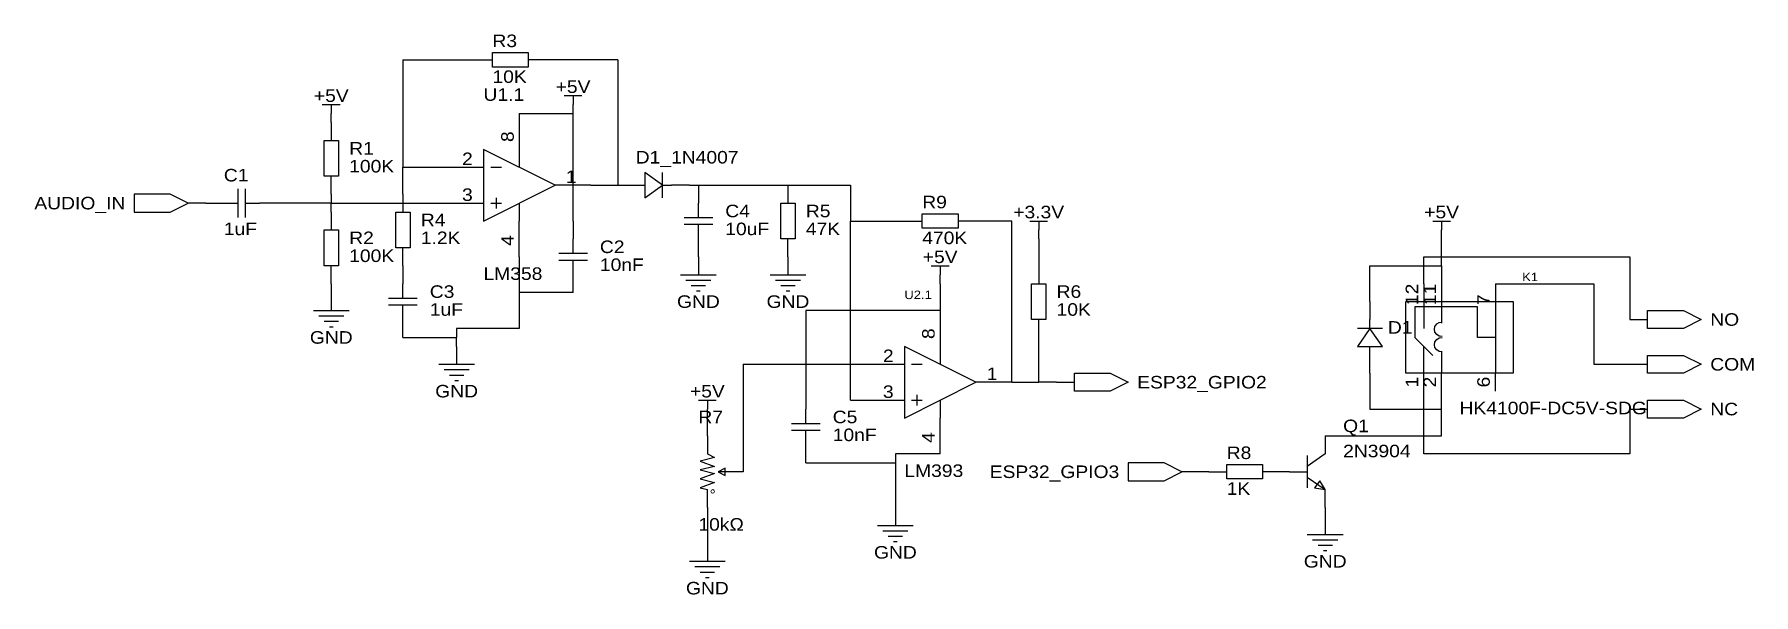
# Model space of a CAD drawing. Header units: millimetres. Extents: x 13 to 256, y 87 to 166.
import ezdxf
from ezdxf.enums import TextEntityAlignment as Align

# ---------------------------------------------------------------- set-up
doc = ezdxf.new("R2010")
doc.units = ezdxf.units.MM
doc.header["$MEASUREMENT"] = 0
doc.styles.get("Standard").update_dxf_attribs({"font": 'arial.ttf'})

msp = doc.modelspace()

# ---------------------------------------------------------------- linework, layer by layer
at = {"color": 1, "true_color": 0xa00000}
for points in [[(77.47, 163.58), (82.55, 163.58), (82.55, 161.54), (77.47, 161.54)], [(53.59, 146.05), (53.59, 151.13), (55.63, 151.13), (55.63, 146.05)], [(76.2, 139.7), (86.36, 144.78), (76.2, 149.86)], [(99.06, 143), (101.6, 144.78), (99.06, 146.56)], [(34.29, 142.24), (31.75, 143.51), (26.67, 143.51), (26.67, 140.97), (31.75, 140.97)], [(118.36, 137.16), (118.36, 142.24), (120.4, 142.24), (120.4, 137.16)], [(63.75, 135.89), (63.75, 140.97), (65.79, 140.97), (65.79, 135.89)], [(138.43, 140.72), (143.51, 140.72), (143.51, 138.68), (138.43, 138.68)], [(53.59, 133.35), (53.59, 138.43), (55.63, 138.43), (55.63, 133.35)], [(153.92, 125.73), (153.92, 130.81), (155.96, 130.81), (155.96, 125.73)], [(207.01, 128.27), (222.25, 128.27), (222.25, 118.11), (207.01, 118.11)], [(241.3, 127), (246.38, 127), (248.92, 125.73), (246.38, 124.46), (241.3, 124.46)], [(203.71, 121.92), (201.93, 124.46), (200.15, 121.92)], [(135.89, 111.76), (146.05, 116.84), (135.89, 121.92)], [(241.3, 120.65), (246.38, 120.65), (248.92, 119.38), (246.38, 118.11), (241.3, 118.11)], [(160.02, 118.11), (165.1, 118.11), (167.64, 116.84), (165.1, 115.57), (160.02, 115.57)], [(241.3, 114.3), (246.38, 114.3), (248.92, 113.03), (246.38, 111.76), (241.3, 111.76)], [(175.26, 104.14), (172.72, 105.41), (167.64, 105.41), (167.64, 102.87), (172.72, 102.87)], [(181.61, 105.16), (186.69, 105.16), (186.69, 103.12), (181.61, 103.12)], [(110.49, 104.65), (109.47, 104.14), (110.49, 103.63)], [(195.58, 101.6), (194.82, 102.87), (194.06, 101.85)]]:
    msp.add_lwpolyline(points, close=True, dxfattribs=at)
at = {"color": 1, "true_color": 0x008800}
for points in [[(64.77, 162.56), (64.77, 147.32)], [(64.77, 162.56), (74.93, 162.56)], [(95.25, 162.56), (85.09, 162.56)], [(95.25, 162.56), (95.25, 144.78)], [(81.28, 154.94), (88.9, 154.94)], [(88.9, 139.7), (88.9, 154.94)], [(64.77, 147.32), (71.12, 147.32)], [(64.77, 143.51), (64.77, 147.32)], [(91.44, 144.78), (95.25, 144.78)], [(105.41, 144.78), (106.68, 144.78)], [(106.68, 144.78), (119.38, 144.78)], [(119.38, 144.78), (128.27, 144.78)], [(128.27, 144.78), (128.27, 139.7)], [(54.61, 142.24), (46.99, 142.24)], [(54.61, 143.51), (54.61, 142.24)], [(54.61, 140.97), (54.61, 142.24)], [(54.61, 142.24), (71.12, 142.24)], [(128.27, 114.3), (128.27, 139.7)], [(128.27, 139.7), (135.89, 139.7)], [(151.13, 139.7), (146.05, 139.7)], [(151.13, 116.84), (151.13, 139.7)], [(154.94, 137.16), (154.94, 133.35)], [(212.09, 133.35), (212.09, 137.16)], [(81.28, 134.62), (81.28, 129.54)], [(209.55, 134.62), (238.76, 134.62)], [(209.55, 130.81), (209.55, 134.62)], [(238.76, 134.62), (238.76, 125.73)], [(201.93, 133.35), (212.09, 133.35)], [(201.93, 128.27), (201.93, 133.35)], [(212.09, 133.35), (212.09, 130.81)], [(54.61, 130.81), (54.61, 129.54)], [(81.28, 129.54), (81.28, 124.46)], [(88.9, 129.54), (81.28, 129.54)], [(140.97, 130.81), (140.97, 127)], [(219.71, 130.81), (233.68, 130.81)], [(233.68, 130.81), (233.68, 119.38)], [(140.97, 127), (121.92, 127)], [(121.92, 127), (121.92, 115.57)], [(72.39, 124.46), (72.39, 123.19)], [(81.28, 124.46), (72.39, 124.46)], [(64.77, 123.19), (72.39, 123.19)], [(72.39, 121.92), (72.39, 123.19)], [(154.94, 116.84), (154.94, 123.19)], [(113.03, 119.38), (130.81, 119.38)], [(113.03, 119.38), (113.03, 104.14)], [(201.93, 118.11), (201.93, 113.03)], [(233.68, 119.38), (238.76, 119.38)], [(151.13, 116.84), (154.94, 116.84)], [(157.48, 116.84), (154.94, 116.84)], [(209.55, 106.68), (209.55, 115.57)], [(212.09, 113.03), (212.09, 115.57)], [(128.27, 114.3), (130.81, 114.3)], [(201.93, 113.03), (212.09, 113.03)], [(212.09, 109.22), (212.09, 113.03)], [(238.76, 113.03), (238.76, 106.68)], [(107.95, 109.22), (107.95, 111.76)], [(195.58, 109.22), (212.09, 109.22)], [(121.92, 105.41), (134.62, 105.41)], [(134.62, 106.68), (134.62, 105.41)], [(140.97, 106.68), (134.62, 106.68)], [(134.62, 105.41), (134.62, 99.06)], [(238.76, 106.68), (209.55, 106.68)], [(113.03, 104.14), (111.76, 104.14)], [(179.07, 104.14), (177.8, 104.14)], [(190.5, 104.14), (189.23, 104.14)], [(107.95, 99.06), (107.95, 93.98)], [(195.58, 99.06), (195.58, 97.79)]]:
    msp.add_lwpolyline(points, dxfattribs=at)
at = {"color": 1, "true_color": 0x880000}
for points in [[(74.93, 162.56), (77.47, 162.56)], [(85.09, 162.56), (82.55, 162.56)], [(88.9, 154.94), (88.9, 156.21)], [(54.61, 153.67), (54.61, 154.94)], [(54.61, 153.67), (54.61, 151.13)], [(81.28, 154.94), (81.28, 149.86)], [(71.12, 147.32), (76.2, 147.32)], [(54.61, 143.51), (54.61, 146.05)], [(91.44, 144.78), (86.36, 144.78)], [(95.25, 144.78), (97.79, 144.78)], [(105.41, 144.78), (102.87, 144.78)], [(106.68, 144.78), (106.68, 142.24)], [(119.38, 144.78), (119.38, 142.24)], [(36.83, 142.24), (34.29, 142.24)], [(36.83, 142.24), (39.37, 142.24)], [(46.99, 142.24), (44.45, 142.24)], [(64.77, 143.51), (64.77, 140.97)], [(71.12, 142.24), (76.2, 142.24)], [(54.61, 140.97), (54.61, 138.43)], [(81.28, 134.62), (81.28, 139.7)], [(88.9, 139.7), (88.9, 137.16)], [(135.89, 139.7), (138.43, 139.7)], [(146.05, 139.7), (143.51, 139.7)], [(106.68, 134.62), (106.68, 137.16)], [(119.38, 134.62), (119.38, 137.16)], [(154.94, 137.16), (154.94, 138.43)], [(212.09, 137.16), (212.09, 138.43)], [(64.77, 133.35), (64.77, 135.89)], [(106.68, 134.62), (106.68, 132.08)], [(119.38, 134.62), (119.38, 132.08)], [(54.61, 130.81), (54.61, 133.35)], [(64.77, 133.35), (64.77, 130.81)], [(88.9, 129.54), (88.9, 132.08)], [(140.97, 130.81), (140.97, 132.08)], [(154.94, 133.35), (154.94, 130.81)], [(54.61, 129.54), (54.61, 127)], [(209.55, 130.81), (209.55, 128.27)], [(212.09, 130.81), (212.09, 128.27)], [(219.71, 130.81), (219.71, 128.27)], [(140.97, 127), (140.97, 121.92)], [(201.93, 128.27), (201.93, 125.73)], [(64.77, 123.19), (64.77, 125.73)], [(154.94, 123.19), (154.94, 125.73)], [(238.76, 125.73), (241.3, 125.73)], [(72.39, 121.92), (72.39, 119.38)], [(201.93, 118.11), (201.93, 120.65)], [(130.81, 119.38), (135.89, 119.38)], [(209.55, 115.57), (209.55, 118.11)], [(212.09, 115.57), (212.09, 118.11)], [(219.71, 115.57), (219.71, 118.11)], [(238.76, 119.38), (241.3, 119.38)], [(121.92, 115.57), (121.92, 113.03)], [(151.13, 116.84), (146.05, 116.84)], [(157.48, 116.84), (160.02, 116.84)], [(107.95, 111.76), (107.95, 113.03)], [(130.81, 114.3), (135.89, 114.3)], [(238.76, 113.03), (241.3, 113.03)], [(140.97, 106.68), (140.97, 111.76)], [(107.95, 109.22), (107.95, 106.68)], [(121.92, 105.41), (121.92, 107.95)], [(195.58, 109.22), (195.58, 106.68)], [(111.76, 104.14), (110.49, 104.14)], [(177.8, 104.14), (175.26, 104.14)], [(179.07, 104.14), (181.61, 104.14)], [(189.23, 104.14), (186.69, 104.14)], [(190.5, 104.14), (193.04, 104.14)], [(107.95, 99.06), (107.95, 101.6)], [(195.58, 99.06), (195.58, 101.6)], [(134.62, 99.06), (134.62, 96.52)], [(195.58, 97.79), (195.58, 95.25)], [(107.95, 93.98), (107.95, 91.44)]]:
    msp.add_lwpolyline(points, dxfattribs=at)
at = {"color": 1, "true_color": 0xa00000}
for points in [[(53.34, 156.21), (55.88, 156.21)], [(54.61, 156.21), (54.61, 154.94)], [(87.63, 157.48), (90.17, 157.48)], [(88.9, 157.48), (88.9, 156.21)], [(81.28, 149.86), (81.28, 147.32)], [(77.22, 147.32), (78.74, 147.32)], [(101.6, 143), (101.6, 146.56)], [(41.4, 140.21), (41.4, 144.27)], [(42.42, 144.27), (42.42, 140.21)], [(97.79, 144.78), (99.06, 144.78)], [(101.6, 144.78), (102.87, 144.78)], [(39.37, 142.24), (41.4, 142.24)], [(42.42, 142.24), (44.45, 142.24)], [(77.22, 142.24), (78.74, 142.24)], [(77.98, 143), (77.98, 141.48)], [(81.28, 142.24), (81.28, 139.7)], [(106.68, 140.21), (106.68, 142.24)], [(104.65, 140.21), (108.71, 140.21)], [(108.71, 139.19), (104.65, 139.19)], [(106.68, 137.16), (106.68, 139.19)], [(153.67, 139.7), (156.21, 139.7)], [(154.94, 139.7), (154.94, 138.43)], [(210.82, 139.7), (213.36, 139.7)], [(212.09, 139.7), (212.09, 138.43)], [(88.9, 135.13), (88.9, 137.16)], [(86.87, 135.13), (90.93, 135.13)], [(90.93, 134.11), (86.87, 134.11)], [(88.9, 132.08), (88.9, 134.11)], [(104.14, 132.08), (109.22, 132.08)], [(116.84, 132.08), (121.92, 132.08)], [(139.7, 133.35), (142.24, 133.35)], [(140.97, 133.35), (140.97, 132.08)], [(64.77, 128.78), (64.77, 130.81)], [(104.9, 131.32), (108.46, 131.32)], [(105.66, 130.56), (107.7, 130.56)], [(106.43, 129.79), (106.93, 129.79)], [(117.6, 131.32), (121.16, 131.32)], [(118.36, 130.56), (120.4, 130.56)], [(119.13, 129.79), (119.63, 129.79)], [(52.07, 127), (57.15, 127)], [(62.74, 128.78), (66.8, 128.78)], [(66.8, 127.76), (62.74, 127.76)], [(64.77, 125.73), (64.77, 127.76)], [(219.71, 123.19), (217.17, 123.19), (217.17, 127.51), (208.28, 127.51), (208.28, 123.19), (210.82, 120.65)], [(209.55, 128.27), (209.55, 124.46)], [(212.09, 128.27), (212.09, 125.22)], [(219.71, 128.27), (219.71, 118.11)], [(52.83, 126.24), (56.39, 126.24)], [(53.59, 125.48), (55.63, 125.48)], [(54.36, 124.71), (54.86, 124.71)], [(203.71, 124.46), (200.15, 124.46)], [(201.93, 124.46), (201.93, 125.73)], [(212.16, 123.34), (211.74, 123.39), (211.39, 123.61), (211.15, 123.95), (211.07, 124.35), (211.15, 124.76), (211.39, 125.1), (211.74, 125.32), (212.16, 125.37)], [(140.97, 121.92), (140.97, 119.38)], [(201.93, 120.65), (201.93, 121.92)], [(209.55, 118.11), (209.55, 121.92)], [(212.16, 121.15), (211.74, 121.2), (211.39, 121.42), (211.15, 121.76), (211.07, 122.16), (211.15, 122.56), (211.39, 122.9), (211.74, 123.12), (212.16, 123.17)], [(212.09, 121.16), (212.09, 118.11)], [(69.85, 119.38), (74.93, 119.38)], [(70.61, 118.62), (74.17, 118.62)], [(71.37, 117.86), (73.41, 117.86)], [(72.14, 117.09), (72.64, 117.09)], [(136.91, 119.38), (138.43, 119.38)], [(137.67, 115.06), (137.67, 113.54)], [(106.68, 114.3), (109.22, 114.3)], [(107.95, 114.3), (107.95, 113.03)], [(121.92, 111), (121.92, 113.03)], [(136.91, 114.3), (138.43, 114.3)], [(140.97, 114.3), (140.97, 111.76)], [(119.89, 111), (123.95, 111)], [(123.95, 109.98), (119.89, 109.98)], [(121.92, 107.95), (121.92, 109.98)], [(108.97, 106.17), (106.93, 105.66)], [(106.93, 105.66), (108.97, 104.9)], [(108.97, 104.9), (106.93, 104.39)], [(107.95, 106.68), (108.97, 106.17)], [(195.58, 106.68), (193.04, 104.9)], [(193.04, 106.43), (193.04, 101.85)], [(106.93, 104.39), (108.97, 103.89)], [(108.97, 103.89), (106.93, 103.12)], [(106.93, 103.12), (108.97, 102.62)], [(108.97, 102.62), (106.93, 101.85)], [(110.49, 104.14), (109.47, 104.14)], [(193.04, 103.38), (195.58, 101.6)], [(106.93, 101.85), (107.95, 101.6)], [(132.08, 96.52), (137.16, 96.52)], [(132.84, 95.76), (136.4, 95.76)], [(193.04, 95.25), (198.12, 95.25)], [(133.6, 95), (135.64, 95)], [(134.37, 94.23), (134.87, 94.23)], [(193.8, 94.49), (197.36, 94.49)], [(194.56, 93.73), (196.6, 93.73)], [(195.33, 92.96), (195.83, 92.96)], [(105.41, 91.44), (110.49, 91.44)], [(106.17, 90.68), (109.73, 90.68)], [(106.93, 89.92), (108.97, 89.92)], [(107.7, 89.15), (108.2, 89.15)]]:
    msp.add_lwpolyline(points, dxfattribs=at)
at = {"color": 1, "lineweight": 0, "true_color": 0xa00000}
msp.add_circle((108.71, 101.35), 0.254, dxfattribs=at)

# ---------------------------------------------------------------- texts
at = {"color": 1, "true_color": 0x0000ff, "width": 1.1}
for s, p in [('R3', (77.47, 163.83)), ('10K', (77.47, 158.75)), ('R1', (57.15, 148.59)), ('D1_1N4007', (97.79, 147.32)), ('C1', (39.37, 144.78)), ('100K', (57.15, 146.05)), ('C4', (110.49, 139.7)), ('R5', (121.92, 139.7)), ('R9', (138.43, 140.97)), ('1uF', (39.37, 137.16)), ('R4', (67.31, 138.43)), ('10uF', (110.49, 137.16)), ('47K', (121.92, 137.16)), ('R2', (57.15, 135.89)), ('1.2K', (67.31, 135.89)), ('C2', (92.71, 134.62)), ('470K', (138.43, 135.89)), ('100K', (57.15, 133.35)), ('10nF', (92.71, 132.08)), ('LM358', (76.2, 130.81)), ('C3', (68.58, 128.27)), ('R6', (157.48, 128.27)), ('1uF', (68.58, 125.73)), ('10K', (157.48, 125.73)), ('D1', (204.47, 123.19)), ('R7', (106.68, 110.49)), ('C5', (125.73, 110.49)), ('HK4100F-DC5V-SDG', (214.63, 111.76)), ('10nF', (125.73, 107.95)), ('R8', (181.61, 105.41)), ('2N3904', (198.12, 105.66)), ('LM393', (135.89, 102.87)), ('1K', (181.61, 100.33)), ('10kΩ', (106.68, 95.25))]:
    msp.add_text(s, height=1.778, dxfattribs=at).set_placement(p, align=Align.BOTTOM_LEFT)
at = {"color": 1, "true_color": 0x000080, "width": 1.1}
for s, height, p in [('U1.1', 1.778, (76.2, 156.21)), ('K1', 1.2, (223.52, 130.81)), ('U2.1', 1.2, (135.89, 128.27)), ('Q1', 1.778, (198.12, 109.22))]:
    msp.add_text(s, height=height, dxfattribs=at).set_placement(p, align=Align.BOTTOM_LEFT)
for s, p in [('+5V', (88.9, 158.75)), ('+5V', (54.61, 157.48)), ('+3.3V', (154.94, 140.97)), ('+5V', (212.09, 140.97)), ('+5V', (140.97, 134.62)), ('GND', (106.68, 128.27)), ('GND', (119.38, 128.27)), ('GND', (54.61, 123.19)), ('GND', (72.39, 115.57)), ('+5V', (107.95, 115.57)), ('GND', (134.62, 92.71)), ('GND', (195.58, 91.44)), ('GND', (107.95, 87.63))]:
    msp.add_text(s, height=1.778, dxfattribs=at).set_placement(p, align=Align.MIDDLE_CENTER)
at = {"color": 1, "true_color": 0x000000, "width": 1.1}
for s, height, p in [('8', 1.78, (81.03, 150.9)), ('12', 1.778, (209.3, 127.78)), ('11', 1.778, (211.84, 127.78)), ('7', 1.78, (219.46, 127.78)), ('8', 1.78, (140.72, 122.96))]:
    msp.add_text(s, height=height, rotation=90, dxfattribs=at).set_placement(p, align=Align.BOTTOM_LEFT)
for s, p in [('2', (74.68, 147.09)), ('3', (74.68, 142.01)), ('2', (134.37, 119.15)), ('3', (134.37, 114.07))]:
    msp.add_text(s, height=1.78, dxfattribs=at).set_placement(p, align=Align.BOTTOM_RIGHT)
for p in [(87.88, 144.55), (147.57, 116.61)]:
    msp.add_text('1', height=1.78, dxfattribs=at).set_placement(p, align=Align.BOTTOM_LEFT)
at = {"color": 1, "true_color": 0x000080, "width": 1.1}
for s, p in [('AUDIO_IN', (25.4, 142.24)), ('ESP32_GPIO3', (166.37, 104.14))]:
    msp.add_text(s, height=1.778, dxfattribs=at).set_placement(p, align=Align.MIDDLE_RIGHT)
at = {"color": 1, "true_color": 0x000000, "width": 1.1}
for s, p in [('4', (81.03, 137.69)), ('1', (209.3, 117.62)), ('2', (211.84, 117.62)), ('6', (219.46, 117.62)), ('4', (140.72, 109.75))]:
    msp.add_text(s, height=1.78, rotation=90, dxfattribs=at).set_placement(p, align=Align.BOTTOM_RIGHT)
at = {"color": 1, "true_color": 0x000080, "width": 1.1}
for s, p in [('NO', (250.19, 125.73)), ('COM', (250.19, 119.38)), ('ESP32_GPIO2', (168.91, 116.84)), ('NC', (250.19, 113.03))]:
    msp.add_text(s, height=1.778, dxfattribs=at).set_placement(p, align=Align.MIDDLE_LEFT)

doc.saveas('drawing.dxf')
